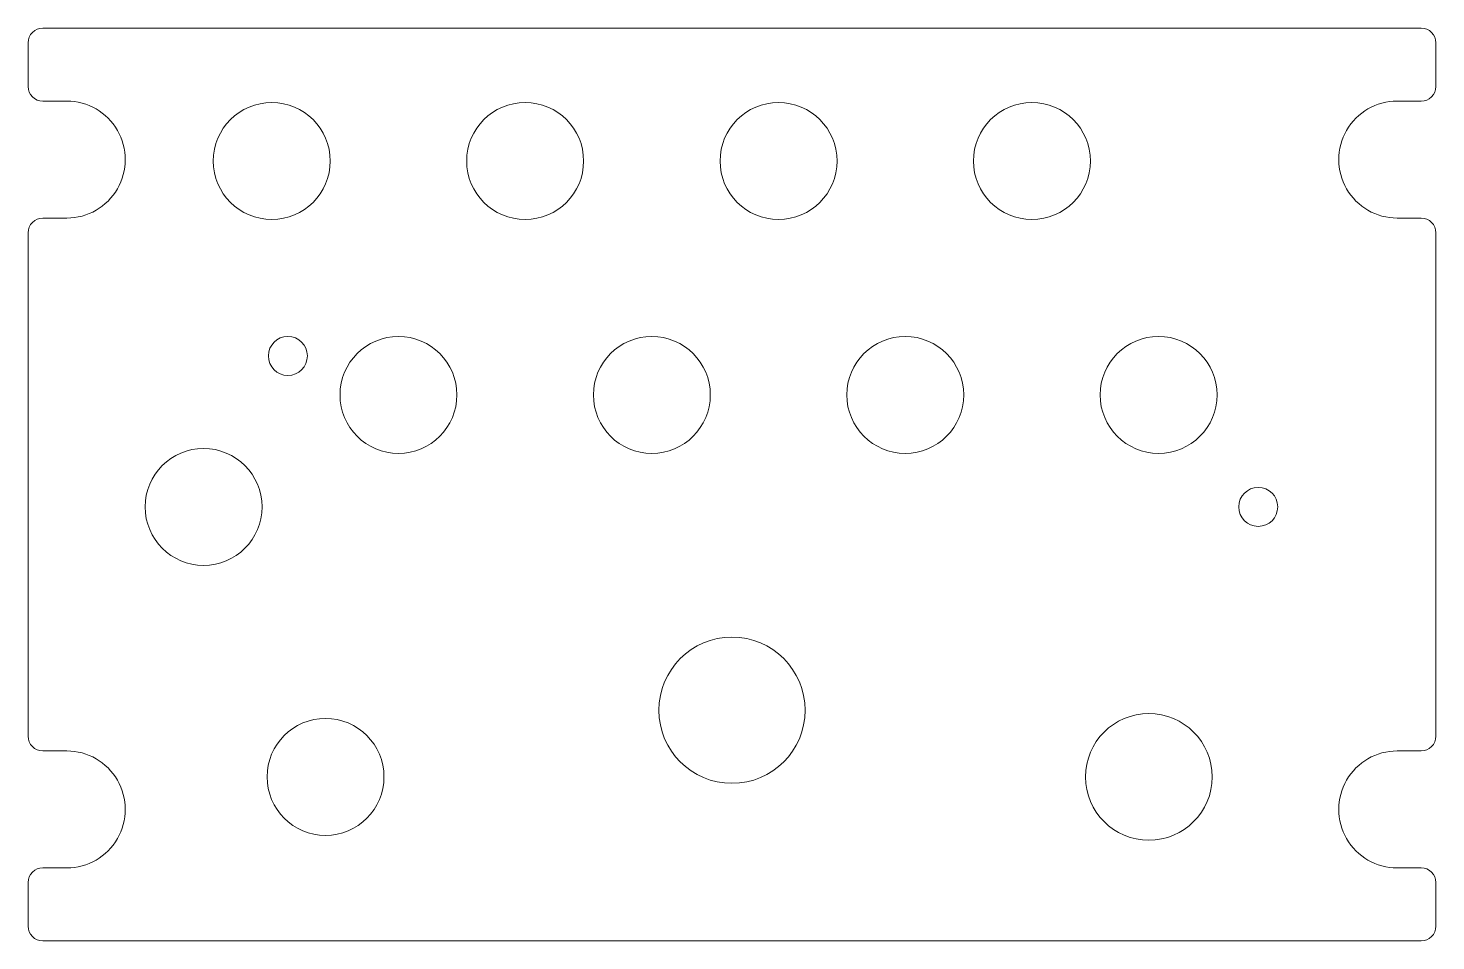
# Model space of a CAD drawing. Header units: millimetres. Extents: x -101 to 89, y -166 to 136.
# Drawn here: x -55.8 to 88.7, y -59.8 to 33.9 of the extents above; entities that cross this region are included whole.
import ezdxf

# ---------------------------------------------------------------- set-up
doc = ezdxf.new("R2010")
doc.units = ezdxf.units.MM
doc.header["$MEASUREMENT"] = 0
doc.layers.add('Layer 1', color=7, linetype='Continuous')

msp = doc.modelspace()

# ---------------------------------------------------------------- linework, layer by layer
at = {"layer": 'Layer 1', "color": 250, "lineweight": 9}
for centre, major_axis, ratio in [((-30.7742, 20.2271), (0, 6.0001), 0.99998333), ((-4.7742, 20.2271), (0, 6.0001), 0.99998333), ((21.2258, 20.2271), (0, 6.0001), 0.99998333), ((47.2258, 20.2271), (0, 6.0001), 0.99998333), ((-29.1231, 0.2272), (0, 2), 1), ((-17.7742, -3.7729), (0, 6.0001), 0.99998333), ((8.2258, -3.7729), (0, 6.0001), 0.99998333), ((34.2258, -3.7729), (0, 6.0001), 0.99998333), ((60.2258, -3.7729), (0, 6.0001), 0.99998333), ((-37.7742, -15.2635), (0, 6.0001), 0.99998333), ((70.4508, -15.2634), (0, 2), 1), ((16.4508, -36.1291), (0, 7.5001), 0.99998667), ((-25.26, -42.9666), (0, 6.0001), 0.99998333), ((59.2258, -42.9666), (0, 6.5001), 0.99998462)]:
    msp.add_ellipse(centre, major_axis=major_axis, ratio=ratio, dxfattribs=at)
msp.add_open_spline([(88.6758, -58.2915), (88.6756, -58.6895), (88.5172, -59.0712), (88.2355, -59.3525), (88.2355, -59.3525), (87.9539, -59.6338), (87.5739, -59.7917), (87.1758, -59.7915), (87.1758, -59.7915), (87.1758, -59.7915), (-54.2742, -59.7915), (-54.2742, -59.7915), (-54.2742, -59.7915), (-54.6722, -59.7912), (-55.0539, -59.6328), (-55.3352, -59.3512), (-55.3352, -59.3512), (-55.6165, -59.0695), (-55.7744, -58.6895), (-55.7742, -58.2915), (-55.7742, -58.2915), (-55.7742, -58.2915), (-55.7742, -53.804), (-55.7742, -53.804), (-55.7742, -53.804), (-55.7739, -53.4059), (-55.6155, -53.0242), (-55.3339, -52.7429), (-55.3339, -52.7429), (-55.0522, -52.4616), (-54.6722, -52.3037), (-54.2742, -52.304), (-54.2742, -52.304), (-54.2742, -52.304), (-51.8117, -52.304), (-51.8117, -52.304), (-51.8117, -52.304), (-49.6681, -52.304), (-47.6873, -51.1604), (-46.6155, -49.304), (-46.6155, -49.304), (-45.5437, -47.4476), (-45.5437, -45.1604), (-46.6155, -43.304), (-46.6155, -43.304), (-47.6873, -41.4476), (-49.6681, -40.304), (-51.8117, -40.304), (-51.8117, -40.304), (-51.8117, -40.304), (-54.2742, -40.304), (-54.2742, -40.304), (-54.2742, -40.304), (-54.6722, -40.3037), (-55.0539, -40.1453), (-55.3352, -39.8637), (-55.3352, -39.8637), (-55.6165, -39.582), (-55.7744, -39.202), (-55.7742, -38.804), (-55.7742, -38.804), (-55.7742, -38.804), (-55.7742, 12.871), (-55.7742, 12.871), (-55.7742, 12.871), (-55.7739, 13.2691), (-55.6155, 13.6508), (-55.3339, 13.9321), (-55.3339, 13.9321), (-55.0522, 14.2134), (-54.6722, 14.3713), (-54.2742, 14.371), (-54.2742, 14.371), (-54.2742, 14.371), (-51.8117, 14.371), (-51.8117, 14.371), (-51.8117, 14.371), (-49.6681, 14.371), (-47.6873, 15.5146), (-46.6155, 17.371), (-46.6155, 17.371), (-45.5437, 19.2274), (-45.5437, 21.5146), (-46.6155, 23.371), (-46.6155, 23.371), (-47.6873, 25.2274), (-49.6681, 26.371), (-51.8117, 26.371), (-51.8117, 26.371), (-51.8117, 26.371), (-54.2742, 26.371), (-54.2742, 26.371), (-54.2742, 26.371), (-54.6722, 26.3713), (-55.0539, 26.5297), (-55.3352, 26.8113), (-55.3352, 26.8113), (-55.6165, 27.093), (-55.7744, 27.473), (-55.7742, 27.871), (-55.7742, 27.871), (-55.7742, 27.871), (-55.7742, 32.3585), (-55.7742, 32.3585), (-55.7742, 32.3585), (-55.7739, 32.7566), (-55.6155, 33.1383), (-55.3339, 33.4196), (-55.3339, 33.4196), (-55.0522, 33.7009), (-54.6722, 33.8588), (-54.2742, 33.8585), (-54.2742, 33.8585), (-54.2742, 33.8585), (87.1758, 33.8585), (87.1758, 33.8585), (87.1758, 33.8585), (87.5739, 33.8583), (87.9556, 33.6999), (88.2369, 33.4182), (88.2369, 33.4182), (88.5182, 33.1366), (88.6761, 32.7566), (88.6758, 32.3585), (88.6758, 32.3585), (88.6758, 32.3585), (88.6758, 27.871), (88.6758, 27.871), (88.6758, 27.871), (88.6756, 27.473), (88.5172, 27.0913), (88.2355, 26.81), (88.2355, 26.81), (87.9539, 26.5287), (87.5739, 26.3708), (87.1758, 26.371), (87.1758, 26.371), (87.1758, 26.371), (84.7133, 26.371), (84.7133, 26.371), (84.7133, 26.371), (82.5697, 26.371), (80.589, 25.2274), (79.5172, 23.371), (79.5172, 23.371), (78.4454, 21.5146), (78.4454, 19.2274), (79.5172, 17.371), (79.5172, 17.371), (80.589, 15.5146), (82.5697, 14.371), (84.7133, 14.371), (84.7133, 14.371), (84.7133, 14.371), (87.1758, 14.371), (87.1758, 14.371), (87.1758, 14.371), (87.5739, 14.3708), (87.9556, 14.2124), (88.2369, 13.9307), (88.2369, 13.9307), (88.5182, 13.6491), (88.6761, 13.2691), (88.6758, 12.871), (88.6758, 12.871), (88.6758, 12.871), (88.6758, -38.804), (88.6758, -38.804), (88.6758, -38.804), (88.6756, -39.202), (88.5172, -39.5837), (88.2355, -39.865), (88.2355, -39.865), (87.9539, -40.1463), (87.5739, -40.3042), (87.1758, -40.304), (87.1758, -40.304), (87.1758, -40.304), (84.7133, -40.304), (84.7133, -40.304), (84.7133, -40.304), (82.5697, -40.304), (80.589, -41.4476), (79.5172, -43.304), (79.5172, -43.304), (78.4454, -45.1604), (78.4454, -47.4476), (79.5172, -49.304), (79.5172, -49.304), (80.589, -51.1604), (82.5697, -52.304), (84.7133, -52.304), (84.7133, -52.304), (84.7133, -52.304), (87.1758, -52.304), (87.1758, -52.304), (87.1758, -52.304), (87.5739, -52.3042), (87.9556, -52.4626), (88.2369, -52.7443), (88.2369, -52.7443), (88.5182, -53.0259), (88.6761, -53.4059), (88.6758, -53.804), (88.6758, -53.804), (88.6758, -53.804), (88.6758, -58.2915), (88.6758, -58.2915)], degree=3, knots=[0, 0, 0, 0, 0.01886792, 0.01886792, 0.01886792, 0.01886792, 0.03773585, 0.03773585, 0.03773585, 0.03773585, 0.05660377, 0.05660377, 0.05660377, 0.05660377, 0.0754717, 0.0754717, 0.0754717, 0.0754717, 0.09433962, 0.09433962, 0.09433962, 0.09433962, 0.11320755, 0.11320755, 0.11320755, 0.11320755, 0.13207547, 0.13207547, 0.13207547, 0.13207547, 0.1509434, 0.1509434, 0.1509434, 0.1509434, 0.16981132, 0.16981132, 0.16981132, 0.16981132, 0.18867925, 0.18867925, 0.18867925, 0.18867925, 0.20754717, 0.20754717, 0.20754717, 0.20754717, 0.22641509, 0.22641509, 0.22641509, 0.22641509, 0.24528302, 0.24528302, 0.24528302, 0.24528302, 0.26415094, 0.26415094, 0.26415094, 0.26415094, 0.28301887, 0.28301887, 0.28301887, 0.28301887, 0.30188679, 0.30188679, 0.30188679, 0.30188679, 0.32075472, 0.32075472, 0.32075472, 0.32075472, 0.33962264, 0.33962264, 0.33962264, 0.33962264, 0.35849057, 0.35849057, 0.35849057, 0.35849057, 0.37735849, 0.37735849, 0.37735849, 0.37735849, 0.39622642, 0.39622642, 0.39622642, 0.39622642, 0.41509434, 0.41509434, 0.41509434, 0.41509434, 0.43396226, 0.43396226, 0.43396226, 0.43396226, 0.45283019, 0.45283019, 0.45283019, 0.45283019, 0.47169811, 0.47169811, 0.47169811, 0.47169811, 0.49056604, 0.49056604, 0.49056604, 0.49056604, 0.50943396, 0.50943396, 0.50943396, 0.50943396, 0.52830189, 0.52830189, 0.52830189, 0.52830189, 0.54716981, 0.54716981, 0.54716981, 0.54716981, 0.56603774, 0.56603774, 0.56603774, 0.56603774, 0.58490566, 0.58490566, 0.58490566, 0.58490566, 0.60377358, 0.60377358, 0.60377358, 0.60377358, 0.62264151, 0.62264151, 0.62264151, 0.62264151, 0.64150943, 0.64150943, 0.64150943, 0.64150943, 0.66037736, 0.66037736, 0.66037736, 0.66037736, 0.67924528, 0.67924528, 0.67924528, 0.67924528, 0.69811321, 0.69811321, 0.69811321, 0.69811321, 0.71698113, 0.71698113, 0.71698113, 0.71698113, 0.73584906, 0.73584906, 0.73584906, 0.73584906, 0.75471698, 0.75471698, 0.75471698, 0.75471698, 0.77358491, 0.77358491, 0.77358491, 0.77358491, 0.79245283, 0.79245283, 0.79245283, 0.79245283, 0.81132075, 0.81132075, 0.81132075, 0.81132075, 0.83018868, 0.83018868, 0.83018868, 0.83018868, 0.8490566, 0.8490566, 0.8490566, 0.8490566, 0.86792453, 0.86792453, 0.86792453, 0.86792453, 0.88679245, 0.88679245, 0.88679245, 0.88679245, 0.90566038, 0.90566038, 0.90566038, 0.90566038, 0.9245283, 0.9245283, 0.9245283, 0.9245283, 0.94339623, 0.94339623, 0.94339623, 0.94339623, 0.96226415, 0.96226415, 0.96226415, 0.96226415, 1, 1, 1, 1], dxfattribs=at)

doc.saveas('drawing.dxf')
